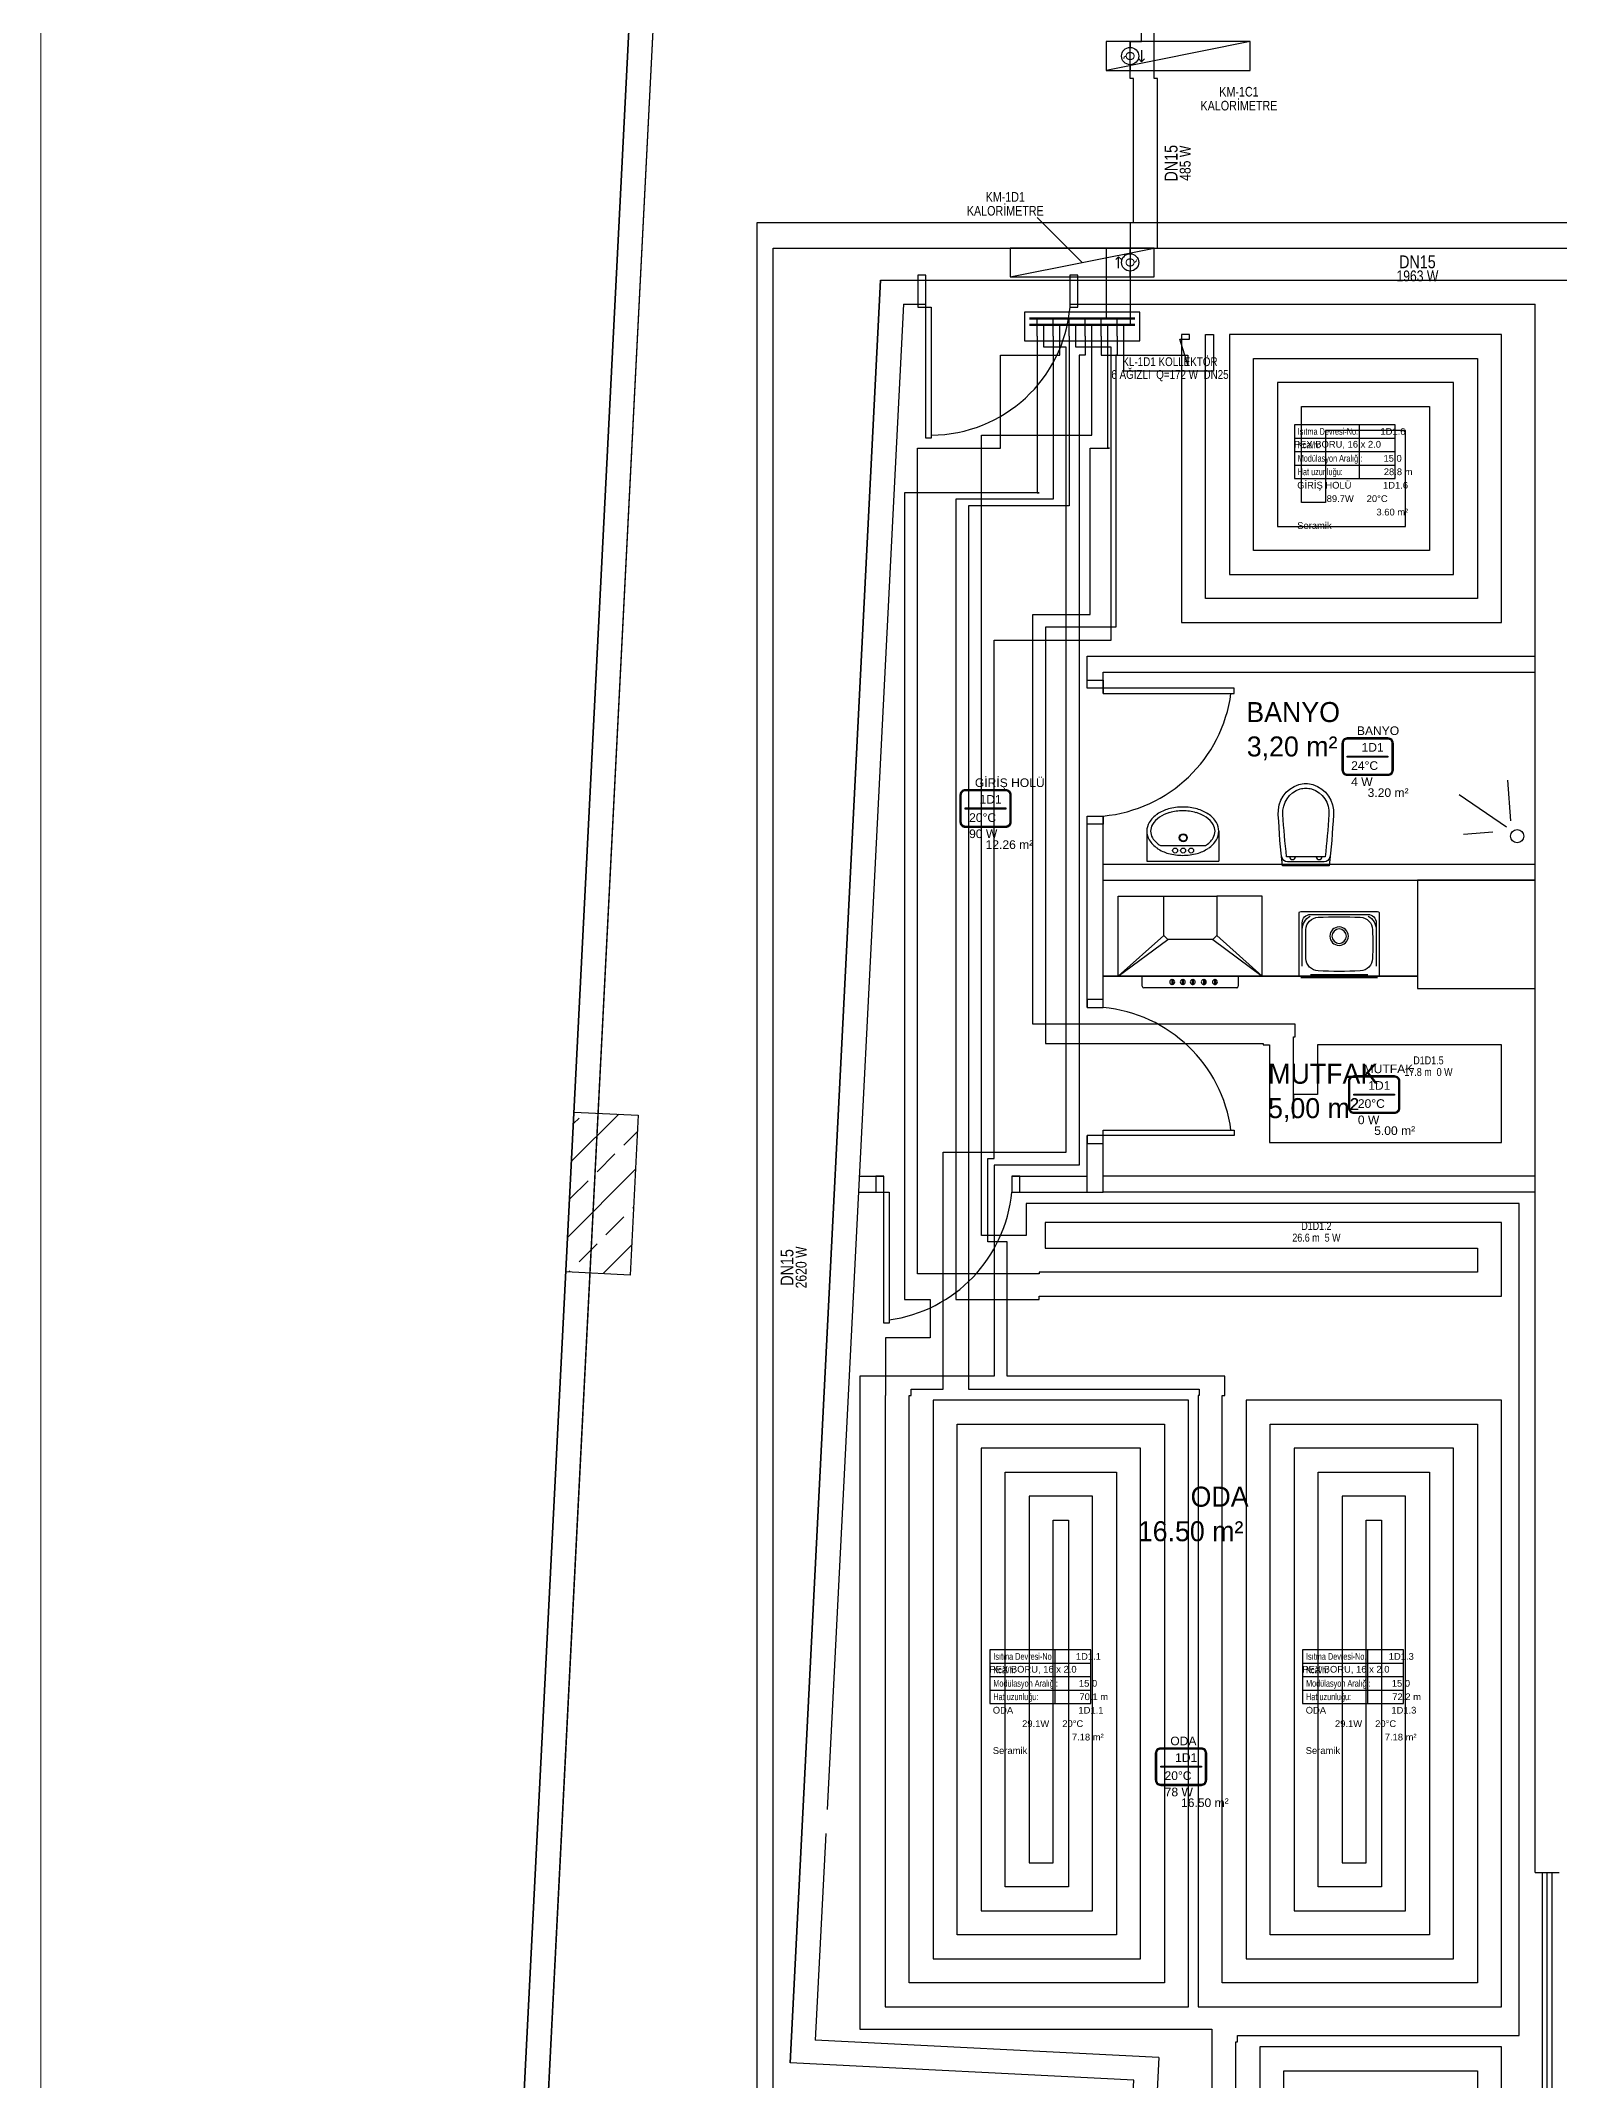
# Model space of a CAD drawing. Header units: centimetres. Extents: x 247996 to 315152, y -468471 to -440326.
# Drawn here: x 284877 to 285826, y -445356 to -444081 of the extents above; entities that cross this region are included whole.
import ezdxf
from ezdxf.enums import TextEntityAlignment as Align

# ---------------------------------------------------------------- set-up
doc = ezdxf.new("R2010")
doc.units = ezdxf.units.CM
doc.linetypes.add('ISITMA DONUS HATTI', pattern=[1.66, 1.57, -0.02, -0.07])
for name, color, linetype, lineweight in [('SCOTT-ANTED', 144, 'Continuous', 0), ('SCOTT-MTY-ISITMA-CAP', 41, 'Continuous', 30), ('SCOTT-MTY-ISITMA-DONUS-BORU', 30, 'ISITMA DONUS HATTI', 30), ('SCOTT-MTY-ISITMA-GIDIS-BORU', 10, 'Continuous', 30)]:
    doc.layers.add(name, color=color, linetype=linetype, lineweight=lineweight)
for name, color, linetype in [('SCOTT-MKDU0', 50, 'Continuous'), ('SCOTT-MTY-ISIKAYBIMAHAL', 2, 'Continuous'), ('SCOTT-MTY-KALORIMETRE', 6, 'Continuous'), ('SCOTT-MTY-KOLLETÖR', 7, 'Continuous'), ('SCOTT-MTY-PEX-BORU', 1, 'Continuous'), ('SCOTT-MTY-RADYATÖR', 2, 'Continuous'), ('SCOTT-MTY-SAYAC', 3, 'Continuous')]:
    doc.layers.add(name, color=color, linetype=linetype)
doc.styles.add('MtXpl_Comic_Sans_MS', font='comic.ttf')
doc.styles.add('MTYCAPLT', font='arial.ttf')
doc.styles.add('ROTAS', font='arial.ttf')

# ---------------------------------------------------------------- blocks, each defined once
blk = doc.blocks.new('T-DOLAP')
blk.add_line((-45, -9), (45, 9))
blk.add_lwpolyline([(-45, -9), (45, -9), (45, 9), (-45, 9)], close=True)
blk = doc.blocks.new('T-KALORIMETRE')
for p, q in [((-10, 0), (-6, 0)), ((6, 0), (10, 0))]:
    blk.add_line(p, q)
blk.add_lwpolyline([(-4, 8), (4, 8), (2, 10), (4, 8), (2, 6)])
blk.add_circle((0, 0), 6)
at = {"style": 'ROTAS'}
blk.add_text('Q', height=6, dxfattribs=at).set_placement((0, 0), align=Align.MIDDLE_CENTER)
blk = doc.blocks.new('MTY-ETIKET')
at = {"layer": 'SCOTT-MTY-RADYATÖR'}
for p, q in [((2.69, 0), (2.69, 8)), ((-7, 6), (8, 6)), ((-7, 4), (8, 4)), ((-7, 2), (8, 2))]:
    blk.add_line(p, q, dxfattribs=at)
blk.add_lwpolyline([(8, 0), (8, 8), (-7, 8), (-7, 0)], close=True, dxfattribs=at)
at = {"layer": 'SCOTT-MTY-RADYATÖR', "style": 'MTYCAPLT', "width": 0.65}
for s, p in [('Isıtma Devresi-No.:', (-6.5, 7)), ('Kcal/h:', (-6.5, 5)), ('Modülasyon Aralığı:', (-6.5, 3)), ('Hat uzunluğu:', (-6.5, 1))]:
    blk.add_text(s, height=1, rotation=360, dxfattribs=at).set_placement(p, align=Align.MIDDLE_LEFT)
for tag, p in [('NO1_001', (5.8, 6.5)), ('AR_001', (6.25, 2.5)), ('UZ_001', (6.31, 0.51))]:
    blk.add_attdef(tag, p, '', height=1, rotation=360, dxfattribs=at)
at = {"layer": 'SCOTT-MTY-RADYATÖR', "color": 2, "style": 'MTYCAPLT', "width": 0.65}
for tag, p in [('BORU_001', (-7.07, 4.59)), ('YER_001', (2.9, 4.5))]:
    blk.add_attdef(tag, p, '', height=1, dxfattribs=at)
blk = doc.blocks.new('MTY-RADYATOR MAHAL')
at = {"layer": 'SCOTT-MTY-ISIKAYBIMAHAL', "color": 2}
for points in [[(-35.7, 18.4), (-35.7, -18.4, 0.414214), (-28.2, -25.9), (28.2, -25.9, 0.414214), (35.7, -18.4), (35.7, 18.4, 0.414214), (28.2, 25.9), (-28.2, 25.9, 0.414214)], [(-34.2, 18.4), (-34.2, -18.4, 0.414214), (-28.2, -24.4), (28.2, -24.4, 0.414214), (34.2, -18.4), (34.2, 18.4, 0.414214), (28.2, 24.4), (-28.2, 24.4, 0.414214)]]:
    blk.add_lwpolyline(points, format="xyb", close=True, dxfattribs=at)
at = {"layer": 'SCOTT-MTY-ISIKAYBIMAHAL', "color": 4}
for points in [[(-35.2, 18.4), (-35.2, -18.4, 0.414214), (-28.2, -25.4), (28.2, -25.4, 0.414214), (35.2, -18.4), (35.2, 18.4, 0.414214), (28.2, 25.4), (-28.2, 25.4, 0.414214)], [(-34.7, 18.4), (-34.7, -18.4, 0.414214), (-28.2, -24.9), (28.2, -24.9, 0.414214), (34.7, -18.4), (34.7, 18.4, 0.414214), (28.2, 24.9), (-28.2, 24.9, 0.414214)]]:
    blk.add_lwpolyline(points, format="xyb", close=True, dxfattribs=at)
at = {"layer": 'SCOTT-MTY-ISIKAYBIMAHAL', "color": 2}
blk.add_lwpolyline([(-28.2, 0.8), (28.2, 0.8), (28.2, -0.8), (-28.2, -0.8)], close=True, dxfattribs=at)
at = {"layer": 'SCOTT-MTY-ISIKAYBIMAHAL', "color": 1, "style": 'MTYCAPLT', "width": 0.65}
for tag, p in [('MAHAL_001', (-14.9, 29.8)), ('NO_001', (-8.3, 6.7))]:
    blk.add_attdef(tag, p, '', height=12, rotation=360, dxfattribs=at)
at = {"layer": 'SCOTT-MTY-ISIKAYBIMAHAL', "color": 4, "style": 'MTYCAPLT', "width": 0.65}
for tag, p in [('DERECE_001', (-22.8, -18.5)), ('ISIKAYBI_001', (-22.7, -41.1))]:
    blk.add_attdef(tag, p, '', height=12, rotation=360, dxfattribs=at)
blk.add_attdef('ALAN', text='', height=12, rotation=360, dxfattribs=at).set_placement((0, -50), align=Align.MIDDLE_LEFT)

msp = doc.modelspace()

# ---------------------------------------------------------------- linework, layer by layer
at = {"layer": 'SCOTT-ANTED'}
msp.add_line((284877.3, -440326.5), (284877.3, -447826.5), dxfattribs=at)
at = {"layer": 'SCOTT-MKDU0', "color": 8, "ltscale": 0.03}
for p, q in [((285311, -443063.7), (285188.1, -445487.2)), ((285294.5, -443092.8), (285107.5, -446781.3)), ((285107.5, -446781.3), (285294.5, -443092.8)), ((285303.9, -443204.7), (285123.1, -446770.5)), ((285402, -444231), (285345.5, -445345)), ((285345.5, -445345), (285402, -444231)), ((285402, -444231), (285430.4, -444231)), ((285402, -444231), (286526.1, -444231)), ((285520.4, -444231), (285846.1, -444231)), ((285416.3, -444246), (285368.6, -445186.7)), ((285416.3, -444246), (285430.4, -444246)), ((285520.4, -444246), (285811.1, -444246)), ((285520.4, -444246), (285811.1, -444246)), ((285811.1, -445226.2), (285811.1, -444246)), ((285811.1, -444466), (285811.1, -444246)), ((285811.1, -444356), (285811.1, -444246)), ((285811.1, -445226.2), (285811.1, -444246)), ((285811.1, -445226.2), (285811.1, -444246)), ((285531.1, -444466), (285811.1, -444466)), ((285531.1, -444486), (285531.1, -444466)), ((285541.1, -444476), (285811.1, -444476)), ((285541.1, -444489.3), (285541.1, -444476)), ((285541.1, -444489.3), (285541.1, -444476)), ((285795.9, -444568.9), (285794, -444543.5)), ((285793.1, -444572.8), (285763.6, -444552.6)), ((285531.1, -444685.5), (285531.1, -444566)), ((285541.1, -444685.5), (285541.1, -444566)), ((285541.1, -444586), (285541.1, -444566)), ((285568.4, -444575.4), (285568.4, -444594.1)), ((285576.9, -444584.4), (285605, -444584.4)), ((285613.4, -444575.4), (285613.4, -444594.1)), ((285784.7, -444576), (285766.3, -444577.4)), ((285541.1, -444596), (285811.1, -444596)), ((285568.4, -444594.1), (285613.4, -444594.1)), ((285541.1, -444606), (285811.1, -444606)), ((285811.1, -444606), (285737.5, -444606)), ((285737.5, -444606), (285737.5, -444673.6)), ((285811.1, -444673.6), (285811.1, -444606)), ((285550.6, -444616), (285579.1, -444616)), ((285550.6, -444666), (285550.6, -444616)), ((285640.6, -444616), (285612.1, -444616)), ((285640.6, -444666), (285640.6, -444616)), ((285664.6, -444625.5), (285712.6, -444625.5)), ((285663.6, -444666), (285663.6, -444626.5)), ((285665.5, -444659.8), (285665.5, -444632.7)), ((285670.8, -444627.4), (285706.5, -444627.4)), ((285711.8, -444632.7), (285711.8, -444659.8)), ((285713.6, -444626.5), (285713.6, -444666)), ((285579.1, -444640.5), (285550.6, -444666)), ((285550.6, -444666), (285581.6, -444643)), ((285609.6, -444643), (285640.6, -444666)), ((285640.6, -444666), (285612.1, -444640.5)), ((285541.1, -444666), (285737.5, -444666)), ((285737.5, -444666), (285541.1, -444666)), ((285737.5, -444666), (285541.1, -444666)), ((285640.6, -444666), (285550.6, -444666)), ((285565.6, -444672.3), (285565.6, -444666)), ((285624.6, -444673.3), (285566.6, -444673.3)), ((285584, -444668), (285584, -444670.6)), ((285584, -444668), (285584.7, -444668)), ((285584, -444670.6), (285584, -444671.1)), ((285584.7, -444671.1), (285584, -444671.1)), ((285584.7, -444668), (285584.7, -444670.6)), ((285584.7, -444670.6), (285584.7, -444671.1)), ((285590.6, -444668), (285590.6, -444670.6)), ((285590.6, -444668), (285591.2, -444668)), ((285590.6, -444670.6), (285590.6, -444671.1)), ((285591.2, -444671.1), (285590.6, -444671.1)), ((285591.2, -444668), (285591.2, -444670.6)), ((285591.2, -444670.6), (285591.2, -444671.1)), ((285596.8, -444668), (285596.8, -444670.6)), ((285596.8, -444668), (285597.4, -444668)), ((285596.8, -444670.6), (285596.8, -444671.1)), ((285596.8, -444671.1), (285597.4, -444671.1)), ((285597.4, -444668), (285597.4, -444670.6)), ((285597.4, -444670.6), (285597.4, -444671.1)), ((285603.8, -444668), (285603.8, -444670.6)), ((285603.8, -444668), (285604.4, -444668)), ((285603.8, -444670.6), (285603.8, -444671.1)), ((285603.8, -444671.1), (285604.4, -444671.1)), ((285604.4, -444668), (285604.4, -444670.6)), ((285604.4, -444670.6), (285604.4, -444671.1)), ((285610.8, -444668), (285610.8, -444670.6)), ((285610.8, -444668), (285611.4, -444668)), ((285610.8, -444670.6), (285610.8, -444671.1)), ((285610.8, -444671.1), (285611.4, -444671.1)), ((285611.4, -444668), (285611.4, -444670.6)), ((285611.4, -444670.6), (285611.4, -444671.1)), ((285625.6, -444666), (285625.6, -444672.3)), ((285712.6, -444667), (285664.6, -444667)), ((285706.5, -444665.1), (285670.8, -444665.1)), ((285737.5, -444673.6), (285811.1, -444673.6)), ((285205.5, -444850.7), (285210.6, -444750.9)), ((285209, -444781.7), (285238.5, -444752.3)), ((285210.6, -444750.9), (285250.5, -444752.9)), ((285250.5, -444752.9), (285245.5, -444852.8)), ((285210.2, -444758.1), (285213.7, -444754.7)), ((285241.7, -444771.5), (285250, -444763.2)), ((285531.1, -444801), (285531.1, -444765.5)), ((285541.1, -444801), (285541.1, -444762.2)), ((285224.9, -444788.3), (285236.1, -444777.1)), ((285206.6, -444829), (285248.8, -444786.8)), ((285388.7, -444791), (285404.1, -444791)), ((285484.1, -444791), (285531.1, -444791)), ((285541.1, -444790.8), (285811.1, -444790.8)), ((285208, -444805.2), (285219.3, -444793.9)), ((285388.2, -444801), (285407.4, -444801)), ((285484.1, -444801), (285541.1, -444801)), ((285541.1, -444800.8), (285811.1, -444800.8)), ((285230.5, -444827.6), (285241.7, -444816.4)), ((285247.3, -444810.8), (285247.6, -444810.5)), ((285213.7, -444844.5), (285224.9, -444833.2)), ((285228.7, -444851.9), (285246.4, -444834.1)), ((285245.5, -444852.8), (285205.5, -444850.7)), ((285207.3, -444850.8), (285208, -444850.1)), ((285367.8, -445201.7), (285361.3, -445330.8)), ((285811.1, -445226.2), (285826.1, -445226.2)), ((285815.6, -445497.8), (285815.6, -445226.2)), ((285818.6, -445497.8), (285818.6, -445226.2)), ((285821.6, -445497.8), (285821.6, -445226.2)), ((285576, -445341.7), (285361.3, -445330.8)), ((285560.3, -445355.9), (285345.5, -445345)), ((285560.3, -445355.9), (285345.5, -445345)), ((285576, -445341.7), (285564.6, -445566.7)), ((285549.6, -445566.7), (285560.3, -445355.9))]:
    msp.add_line(p, q, dxfattribs=at)
for points in [[(285430.4, -444228), (285425.4, -444228), (285425.4, -444248), (285430.4, -444248), (285430.4, -444228)], [(285430.4, -444228), (285425.4, -444228), (285425.4, -444248), (285430.4, -444248), (285430.4, -444228)], [(285430.4, -444228), (285425.4, -444228), (285425.4, -444248), (285430.4, -444248), (285430.4, -444228)], [(285525.4, -444228), (285520.4, -444228), (285520.4, -444248), (285525.4, -444248), (285525.4, -444228)], [(285525.4, -444228), (285520.4, -444228), (285520.4, -444248), (285525.4, -444248), (285525.4, -444228)], [(285525.4, -444228), (285520.4, -444228), (285520.4, -444248), (285525.4, -444248), (285525.4, -444228)], [(285531.1, -444486), (285531.1, -444481), (285541.1, -444481), (285541.1, -444486), (285531.1, -444486)], [(285531.1, -444571), (285531.1, -444566), (285541.1, -444566), (285541.1, -444571), (285531.1, -444571)], [(285531.1, -444680.5), (285531.1, -444685.5), (285541.1, -444685.5), (285541.1, -444680.5), (285531.1, -444680.5)], [(285531.1, -444765.5), (285531.1, -444770.5), (285541.1, -444770.5), (285541.1, -444765.5), (285531.1, -444765.5)], [(285404.1, -444791), (285399.1, -444791), (285399.1, -444801), (285404.1, -444801), (285404.1, -444791)], [(285489.1, -444791), (285484.1, -444791), (285484.1, -444801), (285489.1, -444801), (285489.1, -444791)]]:
    msp.add_lwpolyline(points, dxfattribs=at)
for points in [[(285430.4, -444248), (285433.7, -444248), (285433.7, -444329.8), (285430.4, -444329.8)], [(285430.4, -444248), (285433.7, -444248), (285433.7, -444329.8), (285430.4, -444329.8)], [(285430.4, -444248), (285433.7, -444248), (285433.7, -444329.8), (285430.4, -444329.8)], [(285541.1, -444486), (285541.1, -444489.3), (285623, -444489.3), (285623, -444486)], [(285541.1, -444765.5), (285541.1, -444762.2), (285623, -444762.2), (285623, -444765.5)], [(285404.1, -444801), (285407.4, -444801), (285407.4, -444882.8), (285404.1, -444882.8)]]:
    msp.add_lwpolyline(points, close=True, dxfattribs=at)
for points in [[(285653.2, -444597, -0.01664), (285650.6, -444565.2, -0.351622), (285663.4, -444546.2, -0.068714), (285667.8, -444545.6, -0.068714), (285672.2, -444546.2, -0.351622), (285685, -444565.2, -0.01664), (285682.4, -444597)], [(285655.8, -444591.4, -0.016866), (285653.5, -444565, -0.351778), (285664.2, -444549, -0.068022), (285667.8, -444548.5, -0.068022), (285671.4, -444549, -0.351778), (285682.1, -444565, -0.016866), (285679.8, -444591.4)]]:
    msp.add_lwpolyline(points, format="xyb", close=True, dxfattribs=at)
msp.add_lwpolyline([(285682.7, -444591.5, -0.389191), (285679.3, -444594.6), (285667.8, -444594.6), (285656.3, -444594.6, -0.389191), (285652.9, -444591.5, -0.389191)], format="xyb", dxfattribs=at)
for centre, radius in [((285799.8, -444578.5, 51), 4.14), ((285586.1, -444587.5), 1.56), ((285591.2, -444579.5), 2.52), ((285591.2, -444579.5), 2.12), ((285591.1, -444587.5), 1.56), ((285596.1, -444587.5), 1.56)]:
    msp.add_circle(centre, radius, dxfattribs=at)
for centre, radius, start, end in [((285433.2, -444240.3), 87.6, 270.3687, 354.9809), ((285433.2, -444240.3), 87.6, 270.3687, 354.9809), ((285433.2, -444240.3), 87.6, 270.3687, 354.9809), ((285532.9, -444477.4), 88.9, 275.3081, 352.3253), ((285588.4, -444584.7), 24.1, 105.5176, 123.8347), ((285590.9, -444593.8), 33.5, 90, 105.5176), ((285590.9, -444593.8), 33.5, 74.4824, 90), ((285593.4, -444584.7), 24.1, 56.1653, 74.4824), ((285578.7, -444575.4), 10.3, 148.2866, 180), ((285584.6, -444579), 17.2, 123.8347, 148.2866), ((285578.7, -444575.4), 7.93, 148.2866, 180), ((285584.6, -444579), 14.8, 123.8347, 148.2866), ((285588.4, -444584.7), 21.7, 105.5176, 123.8347), ((285590.9, -444593.8), 31.1, 90, 105.5176), ((285590.9, -444593.8), 31.1, 74.4824, 90), ((285593.4, -444584.7), 21.7, 56.1653, 74.4824), ((285597.3, -444579), 14.8, 31.7134, 56.1653), ((285597.3, -444579), 17.2, 31.7134, 56.1653), ((285603.1, -444575.4), 7.93, 0, 31.7134), ((285603.1, -444575.4), 10.3, 0, 31.7134), ((285578.7, -444575.4), 10.3, 180, 211.7134), ((285584.6, -444571.8), 17.2, 211.7134, 236.1653), ((285578.7, -444575.4), 7.93, 180, 211.7134), ((285584.6, -444571.8), 14.8, 211.7134, 238.6233), ((285588.4, -444566.1), 24.1, 236.1653, 254.4824), ((285593.4, -444566.1), 24.1, 285.5176, 303.8347), ((285597.3, -444571.8), 14.8, 301.3767, 328.2866), ((285597.3, -444571.8), 17.2, 303.8347, 328.2866), ((285603.1, -444575.4), 7.93, 328.2866, 0), ((285603.1, -444575.4), 10.3, 328.2866, 0), ((285590.9, -444557), 33.5, 254.4824, 270), ((285590.9, -444557), 33.5, 270, 285.5176), ((285659.5, -444591.4), 1.78, 180, 0), ((285676.1, -444591.4), 1.78, 180, 0), ((285566.6, -444672.3), 1, 180, 270), ((285584.3, -444669.6), 1.54, 100.5754, 259.4621), ((285584.3, -444669.6), 1.54, 282.6235, 77.3767), ((285590.9, -444669.6), 1.54, 100.5754, 259.4621), ((285590.9, -444669.6), 1.54, 282.6235, 77.3767), ((285597.1, -444669.6), 1.54, 100.5754, 259.4621), ((285597.1, -444669.6), 1.54, 282.6235, 77.3767), ((285604, -444669.6), 1.54, 100.5754, 259.4621), ((285604, -444669.6), 1.54, 282.6235, 77.3767), ((285611, -444669.6), 1.54, 100.5754, 259.4621), ((285611, -444669.6), 1.54, 282.6235, 77.3767), ((285624.6, -444672.3), 1, 270, 0), ((285532.9, -444774.1), 88.9, 7.6747, 84.6919), ((285395.5, -444792.7), 88.9, 277.6747, 354.6919)]:
    msp.add_arc(centre, radius, start, end, dxfattribs=at)
at = {"layer": 'SCOTT-MKDU0', "color": 8, "ltscale": 0.03, "extrusion": (0, 0, -1)}
for centre, major_axis, start_param, end_param in [((285664.6, -444626.5), (0.707, 0.707), 3.926991, 5.497787), ((285712.6, -444626.5), (0.707, 0.707), -0.785398, 0.785398), ((285670.8, -444632.7), (-3.75, 3.75), 5.497787, 7.068583), ((285675.6, -444637.2), (-7.14, 7.14), 5.524757, 6.541187), ((285999.9, -444646), (-234.9, 234.9), 5.470817, 5.524757), ((285675.8, -444637.2), (-5.66, 5.66), 5.524757, 7.028844), ((285688.6, -444961.2), (332.3, 0), 4.67265, 4.752129), ((285688.6, -444641), (-4.07, 4.07), 3.926991, 10.210176), ((285688.6, -444641), (-3.18, 3.18), 3.926991, 10.210176), ((285701.5, -444637.2), (-5.66, 5.66), 0.825137, 2.329224), ((285706.5, -444632.7), (3.75, 3.75), -0.785398, 0.785398), ((285701.7, -444637.2), (7.14, 7.14), -0.258001, 0.758428), ((285377.4, -444646), (234.9, 234.9), 0.758428, 0.812368), ((285675.8, -444654.7), (5.66, 5.66), 2.395934, 3.900021), ((285688.6, -444330.7), (332.3, 0), 1.531058, 1.610536), ((285701.5, -444654.7), (5.66, 5.66), 0.812368, 2.316455)]:
    msp.add_ellipse(centre, major_axis=major_axis, ratio=1, start_param=start_param, end_param=end_param, dxfattribs=at)
at = {"layer": 'SCOTT-MKDU0', "color": 8, "ltscale": 0.03, "invisible_edges": 1}
for points in [[(285612.1, -444640.5), (285579.1, -444640.5), (285579.1, -444616), (285612.1, -444616)], [(285579.1, -444640.5), (285612.1, -444640.5), (285609.6, -444643), (285581.6, -444643)]]:
    msp.add_3dface(points, dxfattribs=at)
at = {"layer": 'SCOTT-MTY-ISITMA-DONUS-BORU'}
for points in [[(285558, -444082), (285565, -444082), (285565, -444052)], [(285558, -444100), (285558, -444082)], [(285560, -444195), (285560, -444105), (285558, -444105), (285558, -444100)], [(285425, -445660), (285425, -445475), (285325, -445475), (285325, -444195), (285558, -444195)], [(285558, -444195), (285558, -444211)], [(285558, -444195), (285560, -444195)], [(285560, -444195), (285978, -444195)], [(285558, -444211), (285558, -444229)], [(285558, -444229), (285558, -444259)], [(285504, -444266), (285504, -444259)], [(285514, -444266), (285514, -444259)], [(285524, -444266), (285524, -444259)], [(285534, -444266), (285534, -444259)], [(285544, -444266), (285544, -444259)], [(285554, -444266), (285554, -444259)]]:
    msp.add_lwpolyline(points, dxfattribs=at)
at = {"layer": 'SCOTT-MTY-ISITMA-DONUS-BORU', "const_width": 1.6}
msp.add_lwpolyline([(285495, -444259), (285561, -444259)], dxfattribs=at)
at = {"layer": 'SCOTT-MTY-ISITMA-GIDIS-BORU'}
for points in [[(285573, -444082), (285573, -444056)], [(285573, -444100), (285573, -444082)], [(285575, -444211), (285575, -444105), (285573, -444105), (285573, -444100)], [(285415, -445680), (285415, -445485), (285335, -445485), (285335, -444211), (285575, -444211)], [(285543, -444211), (285543, -444229)], [(285575, -444211), (285900, -444211)], [(285543, -444229), (285543, -444255)], [(285500, -444266), (285500, -444255)], [(285510, -444266), (285510, -444255)], [(285520, -444266), (285520, -444255)], [(285530, -444266), (285530, -444255)], [(285540, -444266), (285540, -444255)], [(285550, -444266), (285550, -444255)]]:
    msp.add_lwpolyline(points, dxfattribs=at)
at = {"layer": 'SCOTT-MTY-ISITMA-GIDIS-BORU', "const_width": 1.6}
msp.add_lwpolyline([(285495, -444255), (285561, -444255)], dxfattribs=at)
at = {"layer": 'SCOTT-MTY-KALORIMETRE'}
msp.add_line((285528, -444220), (285500, -444192), dxfattribs=at)
at = {"layer": 'SCOTT-MTY-KOLLETÖR'}
msp.add_lwpolyline([(285492, -444269), (285564, -444269), (285564, -444251), (285492, -444251)], close=True, dxfattribs=at)
at = {"layer": 'SCOTT-MTY-PEX-BORU'}
for points in [[(285530, -444266), (285530, -444278), (285526.1, -444278), (285526.1, -444784), (285473.1, -444784), (285473.1, -444916), (285389.1, -444916), (285389.1, -445324), (285609.1, -445324), (285609.1, -445332), (285609, -445332), (285609, -445335), (285609, -445530)], [(285500, -444266), (285500, -444364), (285501.1, -444364), (285417.1, -444364), (285417.1, -444868), (285433.1, -444868), (285433.1, -444892), (285405.1, -444892), (285405.1, -444928), (285405, -444928), (285405, -444931), (285405, -445310), (285594.5, -445310), (285594.5, -444931), (285435, -444931), (285435, -445280), (285564.5, -445280), (285564.5, -444961), (285465, -444961), (285465, -445250), (285534.5, -445250), (285534.5, -444991), (285495, -444991), (285495, -445220), (285510, -445220), (285510, -445006), (285519.5, -445006), (285519.5, -445235), (285480, -445235), (285480, -444976), (285549.5, -444976), (285549.5, -445265), (285450, -445265), (285450, -444946), (285579.5, -444946), (285579.5, -445295), (285420, -445295), (285420, -444931), (285420, -444928), (285421.1, -444928), (285421.1, -444924), (285441.1, -444924), (285441.1, -444776), (285518.1, -444776), (285518.1, -444273), (285504, -444273), (285504, -444266)], [(285510, -444266), (285510, -444368), (285449.1, -444368), (285449.1, -444868), (285501.1, -444868), (285501.1, -444866), (285505, -444866), (285790, -444866), (285790, -444820), (285505, -444820), (285505, -444836), (285775, -444836), (285775, -444851), (285505, -444851), (285501.1, -444851), (285501.1, -444852), (285425.1, -444852), (285425.1, -444336), (285477.1, -444336), (285477.1, -444278), (285514, -444278), (285514, -444266)], [(285520, -444266), (285520, -444372), (285457.1, -444372), (285457.1, -444924), (285601.1, -444924), (285601.1, -444928), (285600.5, -444928), (285600.5, -444931), (285600.5, -445310), (285790, -445310), (285790, -444931), (285630.5, -444931), (285630.5, -445280), (285760, -445280), (285760, -444961), (285660.5, -444961), (285660.5, -445250), (285730, -445250), (285730, -444991), (285690.5, -444991), (285690.5, -445220), (285705.5, -445220), (285705.5, -445006), (285715, -445006), (285715, -445235), (285675.5, -445235), (285675.5, -444976), (285745, -444976), (285745, -445265), (285645.5, -445265), (285645.5, -444946), (285775, -444946), (285775, -445295), (285615.5, -445295), (285615.5, -444931), (285615.5, -444928), (285617.1, -444928), (285617.1, -444916), (285481.1, -444916), (285481.1, -444832), (285469.1, -444832), (285469.1, -444780), (285473.1, -444780), (285473.1, -444456), (285546.1, -444456), (285546.1, -444273), (285524, -444273), (285524, -444266)], [(285624, -445515), (285624, -445335), (285624, -445332), (285625.1, -445332), (285625.1, -445328), (285801.1, -445328), (285801.1, -444808), (285493.1, -444808), (285493.1, -444828), (285465.1, -444828), (285465.1, -444328), (285534, -444328), (285534, -444266)], [(285540, -444266), (285540, -444278), (285549.1, -444278), (285549.1, -444448), (285505.1, -444448), (285505.1, -444708), (285641.1, -444708), (285641.1, -444709), (285645, -444709), (285645, -444770), (285790, -444770), (285790, -444709), (285675, -444709), (285675, -444740), (285660, -444740), (285660, -444755), (285660, -444709), (285660, -444704), (285661.1, -444704), (285661.1, -444696), (285497.1, -444696), (285497.1, -444440), (285533.1, -444440), (285533.1, -444336), (285545.1, -444336), (285544, -444336), (285544, -444266)], [(285550, -444266), (285550, -444278), (285549.1, -444278), (285594.1, -444278), (285594.1, -444284), (285589.1, -444268), (285595, -444268), (285595, -444265), (285590, -444265), (285590, -444445), (285790, -444445), (285790, -444265), (285620, -444265), (285620, -444415), (285760, -444415), (285760, -444295), (285650, -444295), (285650, -444385), (285730, -444385), (285730, -444325), (285680, -444325), (285680, -444370), (285665, -444370), (285665, -444310), (285745, -444310), (285745, -444400), (285635, -444400), (285635, -444280), (285775, -444280), (285775, -444430), (285605, -444430), (285605, -444265), (285610, -444265), (285610, -444268), (285610.1, -444268), (285610.1, -444288), (285554, -444288), (285554, -444266)], [(285790, -445530), (285790, -445335), (285639, -445335), (285639, -445500)], [(285654, -445485), (285654, -445350), (285775, -445350), (285775, -445515)]]:
    msp.add_lwpolyline(points, dxfattribs=at)

# ---------------------------------------------------------------- block references
at = {"layer": 'SCOTT-MTY-ISIKAYBIMAHAL'}
ref = msp.add_blockref('MTY-RADYATOR MAHAL', (285706.4, -444528.8), dxfattribs=dict(at, xscale=0.45, yscale=0.45))
ref.add_attrib('DERECE_001', '24%%DC', (285696.1, -444537.1), dxfattribs={"height": 5.4, "rotation": 360, "style": 'MTYCAPLT'})
ref.add_attrib('MAHAL_001', 'BANYO', (285699.7, -444515.3), dxfattribs={"height": 5.4, "rotation": 360, "style": 'MTYCAPLT'})
ref.add_attrib('ISIKAYBI_001', '4 W', (285696.1, -444547.2), dxfattribs={"height": 5.4, "rotation": 360, "style": 'MTYCAPLT'})
ref.add_attrib('NO_001', '1D1', (285702.6, -444525.7), dxfattribs={"height": 5.4, "rotation": 360, "style": 'MTYCAPLT'})
ref.add_attrib('ALAN', '3.20 m²', (285706.4, -444554), dxfattribs={"height": 5.4, "rotation": 360, "style": 'MTYCAPLT'})
ref = msp.add_blockref('MTY-RADYATOR MAHAL', (285467.7, -444561.2), dxfattribs=dict(at, xscale=0.45, yscale=0.45))
ref.add_attrib('DERECE_001', '20%%DC', (285457.4, -444569.6), dxfattribs={"height": 5.4, "rotation": 360, "style": 'MTYCAPLT'})
ref.add_attrib('MAHAL_001', 'GİRİŞ HOLÜ', (285461, -444547.8), dxfattribs={"height": 5.4, "rotation": 360, "style": 'MTYCAPLT'})
ref.add_attrib('ISIKAYBI_001', '90 W', (285457.4, -444579.7), dxfattribs={"height": 5.4, "rotation": 360, "style": 'MTYCAPLT'})
ref.add_attrib('NO_001', '1D1', (285463.9, -444558.2), dxfattribs={"height": 5.4, "rotation": 360, "style": 'MTYCAPLT'})
ref.add_attrib('ALAN', '12.26 m²', (285467.7, -444586.5), dxfattribs={"height": 5.4, "rotation": 360, "style": 'MTYCAPLT'})
ref = msp.add_blockref('MTY-RADYATOR MAHAL', (285710.5, -444740), dxfattribs=dict(at, xscale=0.45, yscale=0.45))
ref.add_attrib('DERECE_001', '20%%DC', (285700.3, -444748.3), dxfattribs={"height": 5.4, "rotation": 360, "style": 'MTYCAPLT'})
ref.add_attrib('MAHAL_001', 'MUTFAK', (285703.9, -444726.6), dxfattribs={"height": 5.4, "rotation": 360, "style": 'MTYCAPLT'})
ref.add_attrib('ISIKAYBI_001', '0 W', (285700.3, -444758.5), dxfattribs={"height": 5.4, "rotation": 360, "style": 'MTYCAPLT'})
ref.add_attrib('NO_001', '1D1', (285706.8, -444737), dxfattribs={"height": 5.4, "rotation": 360, "style": 'MTYCAPLT'})
ref.add_attrib('ALAN', '5.00 m²', (285710.5, -444765.2), dxfattribs={"height": 5.4, "rotation": 360, "style": 'MTYCAPLT'})
ref = msp.add_blockref('MTY-RADYATOR MAHAL', (285589.8, -445160), dxfattribs=dict(at, xscale=0.45, yscale=0.45))
ref.add_attrib('DERECE_001', '20%%DC', (285579.5, -445168.3), dxfattribs={"height": 5.4, "rotation": 360, "style": 'MTYCAPLT'})
ref.add_attrib('MAHAL_001', 'ODA', (285583.1, -445146.6), dxfattribs={"height": 5.4, "rotation": 360, "style": 'MTYCAPLT'})
ref.add_attrib('ISIKAYBI_001', '78 W', (285579.6, -445178.5), dxfattribs={"height": 5.4, "rotation": 360, "style": 'MTYCAPLT'})
ref.add_attrib('NO_001', '1D1', (285586.1, -445157), dxfattribs={"height": 5.4, "rotation": 360, "style": 'MTYCAPLT'})
ref.add_attrib('ALAN', '16.50 m²', (285589.8, -445185.2), dxfattribs={"height": 5.4, "rotation": 360, "style": 'MTYCAPLT'})
at = {"layer": 'SCOTT-MTY-KALORIMETRE', "xscale": 0.9, "yscale": 0.9}
for p, rotation in [((285558, -444091), 270), ((285558, -444220), 90)]:
    msp.add_blockref('T-KALORIMETRE', p, dxfattribs=dict(at, rotation=rotation))
at = {"layer": 'SCOTT-MTY-PEX-BORU'}
ref = msp.add_blockref('MTY-ETIKET', (285690, -444355), dxfattribs=dict(at, xscale=4.2, yscale=4.2))
ref.add_attrib('UZ_001', '28.8 m', (285716.5, -444352.9), dxfattribs={"height": 4.2, "rotation": 360, "style": 'MTYCAPLT'})
ref.add_attrib('AR_001', '15.0', (285716.3, -444344.5), dxfattribs={"height": 4.2, "rotation": 360, "style": 'MTYCAPLT'})
ref.add_attrib('NO1_001', '1D1.6', (285714.4, -444327.7), dxfattribs={"height": 4.2, "rotation": 360, "style": 'MTYCAPLT'})
ref.add_attrib('BORU_001', 'PEX BORU, 16 x 2.0', (285660.3, -444335.7), dxfattribs={"height": 4.2, "style": 'MTYCAPLT'})
ref.add_attrib('MAHAL_001', 'GİRİŞ HOLÜ', (285662.4, -444361.3), dxfattribs={"height": 4.2, "style": 'MTYCAPLT'})
ref.add_attrib('NO_001', '1D1.6', (285716, -444361.3), dxfattribs={"height": 4.2, "style": 'MTYCAPLT'})
ref.add_attrib('DERECE_001', '20°C', (285705.8, -444369.7), dxfattribs={"height": 4.2, "style": 'MTYCAPLT'})
ref.add_attrib('KCAL/H:_001', '89.7W', (285680.8, -444369.7), dxfattribs={"height": 4.2, "style": 'MTYCAPLT'})
ref.add_attrib('ALAN_001', '3.60 m²', (285711.9, -444378.1), dxfattribs={"height": 4.2, "style": 'MTYCAPLT'})
ref.add_attrib('MALZEMECINSI_001', 'Seramik', (285662.4, -444386.5), dxfattribs={"height": 4.2, "style": 'MTYCAPLT'})
ref = msp.add_blockref('MTY-ETIKET', (285499.8, -445120.5), dxfattribs=dict(at, xscale=4.2, yscale=4.2))
ref.add_attrib('UZ_001', '70.1 m', (285526.3, -445118.4), dxfattribs={"height": 4.2, "rotation": 360, "style": 'MTYCAPLT'})
ref.add_attrib('AR_001', '15.0', (285526, -445110), dxfattribs={"height": 4.2, "rotation": 360, "style": 'MTYCAPLT'})
ref.add_attrib('NO1_001', '1D1.1', (285524.1, -445093.2), dxfattribs={"height": 4.2, "rotation": 360, "style": 'MTYCAPLT'})
ref.add_attrib('BORU_001', 'PEX BORU, 16 x 2.0', (285470.1, -445101.2), dxfattribs={"height": 4.2, "style": 'MTYCAPLT'})
ref.add_attrib('MAHAL_001', 'ODA', (285472.2, -445126.8), dxfattribs={"height": 4.2, "style": 'MTYCAPLT'})
ref.add_attrib('NO_001', '1D1.1', (285525.7, -445126.8), dxfattribs={"height": 4.2, "style": 'MTYCAPLT'})
ref.add_attrib('DERECE_001', '20°C', (285515.6, -445135.2), dxfattribs={"height": 4.2, "style": 'MTYCAPLT'})
ref.add_attrib('KCAL/H:_001', '29.1W', (285490.5, -445135.2), dxfattribs={"height": 4.2, "style": 'MTYCAPLT'})
ref.add_attrib('ALAN_001', '7.18 m²', (285521.6, -445143.6), dxfattribs={"height": 4.2, "style": 'MTYCAPLT'})
ref.add_attrib('MALZEMECINSI_001', 'Seramik', (285472.2, -445152), dxfattribs={"height": 4.2, "style": 'MTYCAPLT'})
ref = msp.add_blockref('MTY-ETIKET', (285695.2, -445120.5), dxfattribs=dict(at, xscale=4.2, yscale=4.2))
ref.add_attrib('UZ_001', '72.2 m', (285721.8, -445118.4), dxfattribs={"height": 4.2, "rotation": 360, "style": 'MTYCAPLT'})
ref.add_attrib('AR_001', '15.0', (285721.5, -445110), dxfattribs={"height": 4.2, "rotation": 360, "style": 'MTYCAPLT'})
ref.add_attrib('NO1_001', '1D1.3', (285719.6, -445093.2), dxfattribs={"height": 4.2, "rotation": 360, "style": 'MTYCAPLT'})
ref.add_attrib('BORU_001', 'PEX BORU, 16 x 2.0', (285665.6, -445101.2), dxfattribs={"height": 4.2, "style": 'MTYCAPLT'})
ref.add_attrib('MAHAL_001', 'ODA', (285667.7, -445126.8), dxfattribs={"height": 4.2, "style": 'MTYCAPLT'})
ref.add_attrib('NO_001', '1D1.3', (285721.2, -445126.8), dxfattribs={"height": 4.2, "style": 'MTYCAPLT'})
ref.add_attrib('DERECE_001', '20°C', (285711.1, -445135.2), dxfattribs={"height": 4.2, "style": 'MTYCAPLT'})
ref.add_attrib('KCAL/H:_001', '29.1W', (285686, -445135.2), dxfattribs={"height": 4.2, "style": 'MTYCAPLT'})
ref.add_attrib('ALAN_001', '7.18 m²', (285717.1, -445143.6), dxfattribs={"height": 4.2, "style": 'MTYCAPLT'})
ref.add_attrib('MALZEMECINSI_001', 'Seramik', (285667.7, -445152), dxfattribs={"height": 4.2, "style": 'MTYCAPLT'})
at = {"layer": 'SCOTT-MTY-SAYAC', "rotation": 180}
msp.add_blockref('T-DOLAP', (285588, -444091), dxfattribs=at)
at = {"layer": 'SCOTT-MTY-SAYAC'}
msp.add_blockref('T-DOLAP', (285528, -444220), dxfattribs=at)

# ---------------------------------------------------------------- texts
at = {"layer": 'SCOTT-MKDU0', "color": 8, "ltscale": 0.03, "style": 'MtXpl_Comic_Sans_MS'}
for s, p in [('BANYO', (285630.6, -444507.2)), ('3,20 m²', (285630.9, -444528.7)), ('MUTFAK', (285644.3, -444733.2)), ('5,00 m²', (285644.2, -444754.7)), ('ODA', (285595.8, -444997.5)), ('16.50 m²', (285562.8, -445019.1))]:
    msp.add_text(s, height=12.5, dxfattribs=at).set_placement(p)
at = {"layer": 'SCOTT-MTY-ISITMA-CAP', "style": 'ROTAS', "width": 0.8}
for s, height, p in [('DN15', 8, (285583.6, -444158)), ('485 W', 6.8, (285592.4, -444158)), ('DN15', 8, (285343.6, -444848)), ('2620 W', 6.8, (285352.4, -444848))]:
    msp.add_text(s, height=height, rotation=90, dxfattribs=at).set_placement(p, align=Align.MIDDLE_CENTER)
for s, height, p in [('DN15', 8, (285737.5, -444219.6)), ('1963 W', 6.8, (285737.5, -444228.4))]:
    msp.add_text(s, height=height, dxfattribs=at).set_placement(p, align=Align.MIDDLE_CENTER)
at = {"layer": 'SCOTT-MTY-KALORIMETRE', "style": 'ROTAS', "width": 0.8}
for s, p in [('KM-1C1', (285626, -444113.3)), ('KALORİMETRE', (285626, -444122)), ('KM-1D1', (285480, -444179)), ('KALORİMETRE', (285480, -444187.7))]:
    msp.add_text(s, height=6, dxfattribs=at).set_placement(p, align=Align.MIDDLE_CENTER)
at = {"layer": 'SCOTT-MTY-KOLLETÖR', "style": 'ROTAS', "width": 0.8}
for s, p in [('KL-1D1 KOLLEKTÖR', (285582.9, -444282)), ('6 AĞIZLI  Q=172 W  DN25', (285582.9, -444290))]:
    msp.add_text(s, height=5.5, dxfattribs=at).set_placement(p, align=Align.MIDDLE_CENTER)
at = {"layer": 'SCOTT-MTY-PEX-BORU', "style": 'ROTAS', "width": 0.8}
for s, p in [('17.8 m  0 W', (285744.4, -444725.9)), ('D1D1.5', (285744.4, -444718.6)), ('26.6 m  5 W', (285674.4, -444829.4)), ('D1D1.2', (285674.4, -444822.1))]:
    msp.add_text(s, height=5, dxfattribs=at).set_placement(p, align=Align.MIDDLE_CENTER)

doc.saveas('drawing.dxf')
